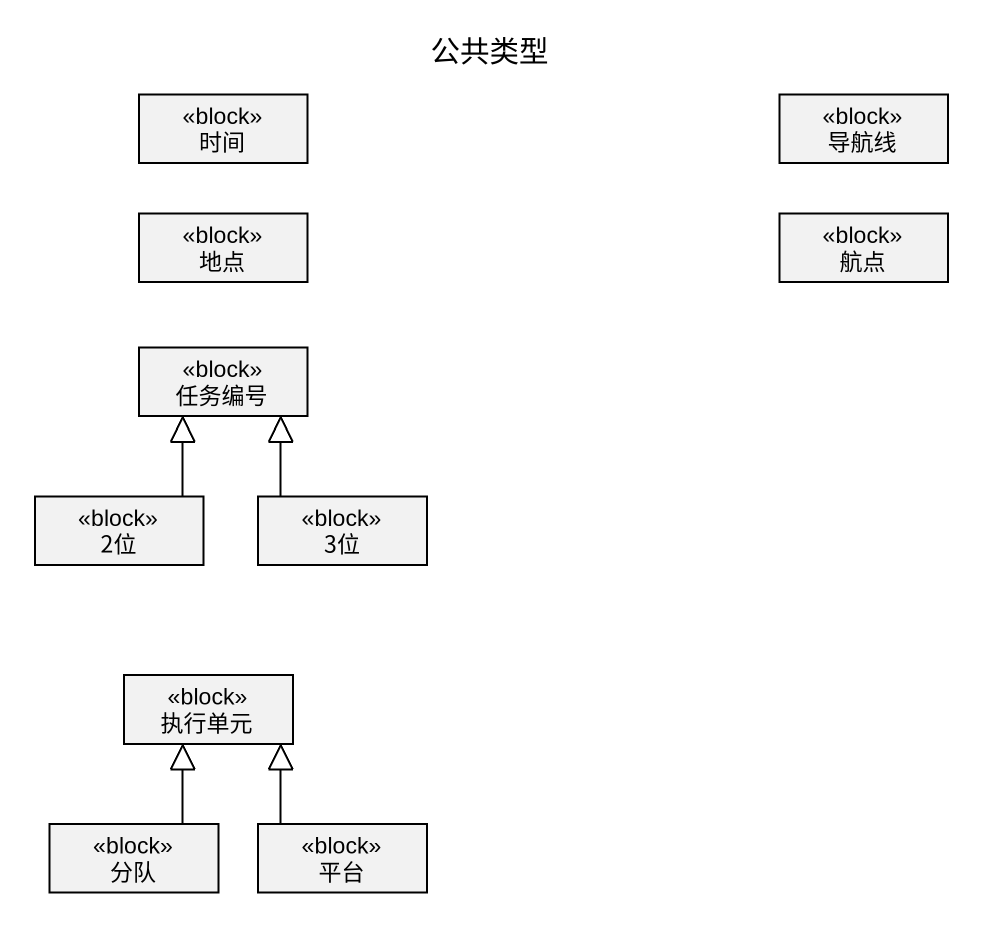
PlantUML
@startuml
title 公共类型
hide circle
hide empty members
class 时间 <<block>>
class 导航线 <<block>>
class 地点 <<block>>
class 航点 <<block>>
class 任务编号 <<block>>
class "2位" as c2位 <<block>>
class "3位" as c3位 <<block>>
class 执行单元 <<block>>
class 分队 <<block>>
class 平台 <<block>>
c2位 -up-|> 任务编号
c3位 -up-|> 任务编号
分队 -up-|> 执行单元
平台 -up-|> 执行单元
@enduml
